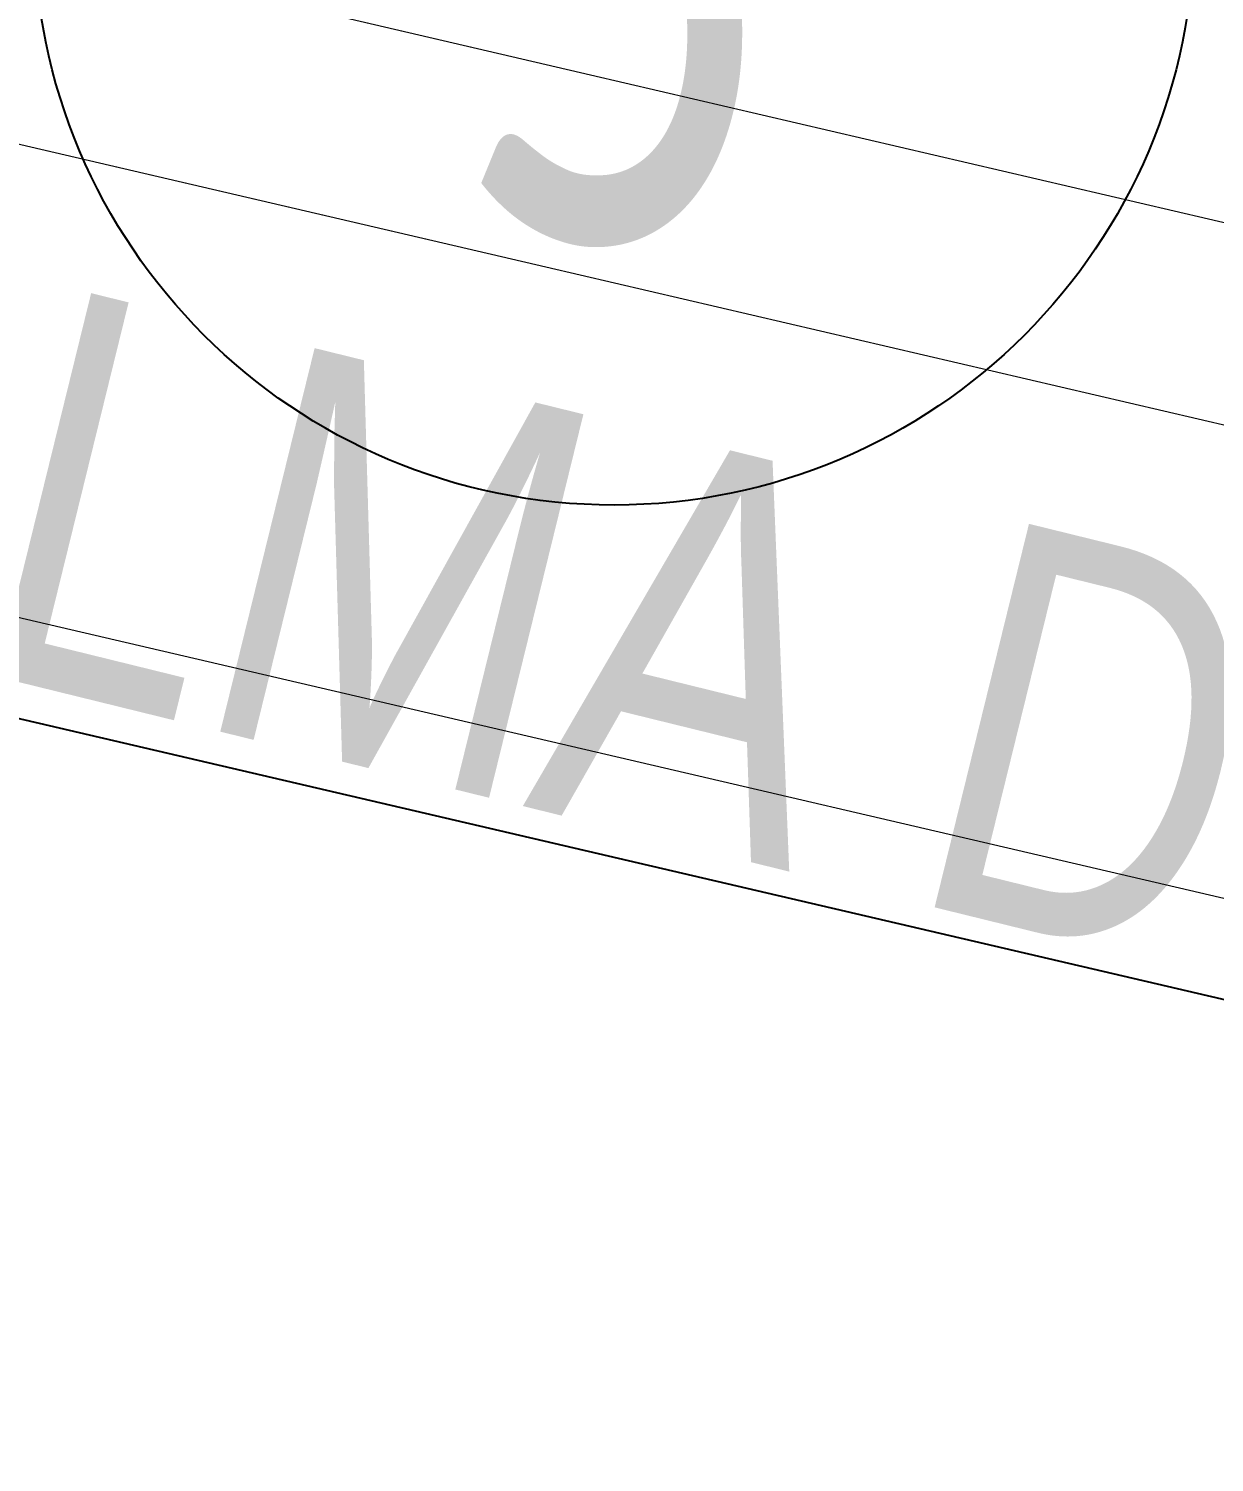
# Model space of a CAD drawing. Header units: millimetres. Extents: x 474016 to 477875, y 2288607 to 2292200.
# Drawn here: x 474090.26 to 474108.27, y 2288909.32 to 2288931.1 of the extents above; entities that cross this region are included whole.
import ezdxf
from ezdxf.enums import TextEntityAlignment as Align

# ---------------------------------------------------------------- set-up
doc = ezdxf.new("R2010")
doc.units = ezdxf.units.MM
doc.header["$LTSCALE"] = 50
for name, color, linetype, lineweight in [('BANQUETA', 251, 'Continuous', 5), ('JARDINES', 98, 'Continuous', 13), ('NO DE MZ', 3, 'Continuous', 18), ('vialidad', 5, 'Continuous', 13)]:
    doc.layers.add(name, color=color, linetype=linetype, lineweight=lineweight)
doc.layers.add('CVL_LOTIF', color=1, linetype='Continuous')
doc.styles.add('Legend', font='calibri.ttf')
doc.styles.get("Standard").update_dxf_attribs({"font": 'arial.ttf'})

msp = doc.modelspace()

# ---------------------------------------------------------------- linework, layer by layer
at = {"color": 3}
msp.add_circle((474099.149, 2288932.674), 8.813, dxfattribs=at)
at = {"layer": 'BANQUETA'}
msp.add_lwpolyline([(474142.508, 2288807.157), (474164.774, 2288902.699, 0.414214), (474163.28, 2288905.1), (474041.542, 2288933.471)], format="xyb", dxfattribs=at)
at = {"layer": 'CVL_LOTIF'}
msp.add_lwpolyline([(474114.245, 2288914.988), (474089.897, 2288920.662), (474084.223, 2288896.314), (474108.571, 2288890.64)], close=True, dxfattribs=at)
at = {"layer": 'JARDINES'}
msp.add_lwpolyline([(474165.55, 2288914.839, -0.388075), (474164.869, 2288911.918), (474054.818, 2288937.565, -0.386646), (474055.499, 2288940.487)], format="xyb", close=True, dxfattribs=at)

# ---------------------------------------------------------------- texts
at = {"layer": 'NO DE MZ', "lineweight": 9, "style": 'Legend', "width": 0.65}
msp.add_text('5', height=10, rotation=2.7155, dxfattribs=at).set_placement((474099.046, 2288932.844), align=Align.MIDDLE)
at = {"layer": 'vialidad', "color": 5, "width": 0.75}
msp.add_text('PALMA DE COCO', height=6, rotation=346.1813, dxfattribs=at).set_placement((474107.283, 2288920.038), align=Align.MIDDLE)

doc.saveas('drawing.dxf')
